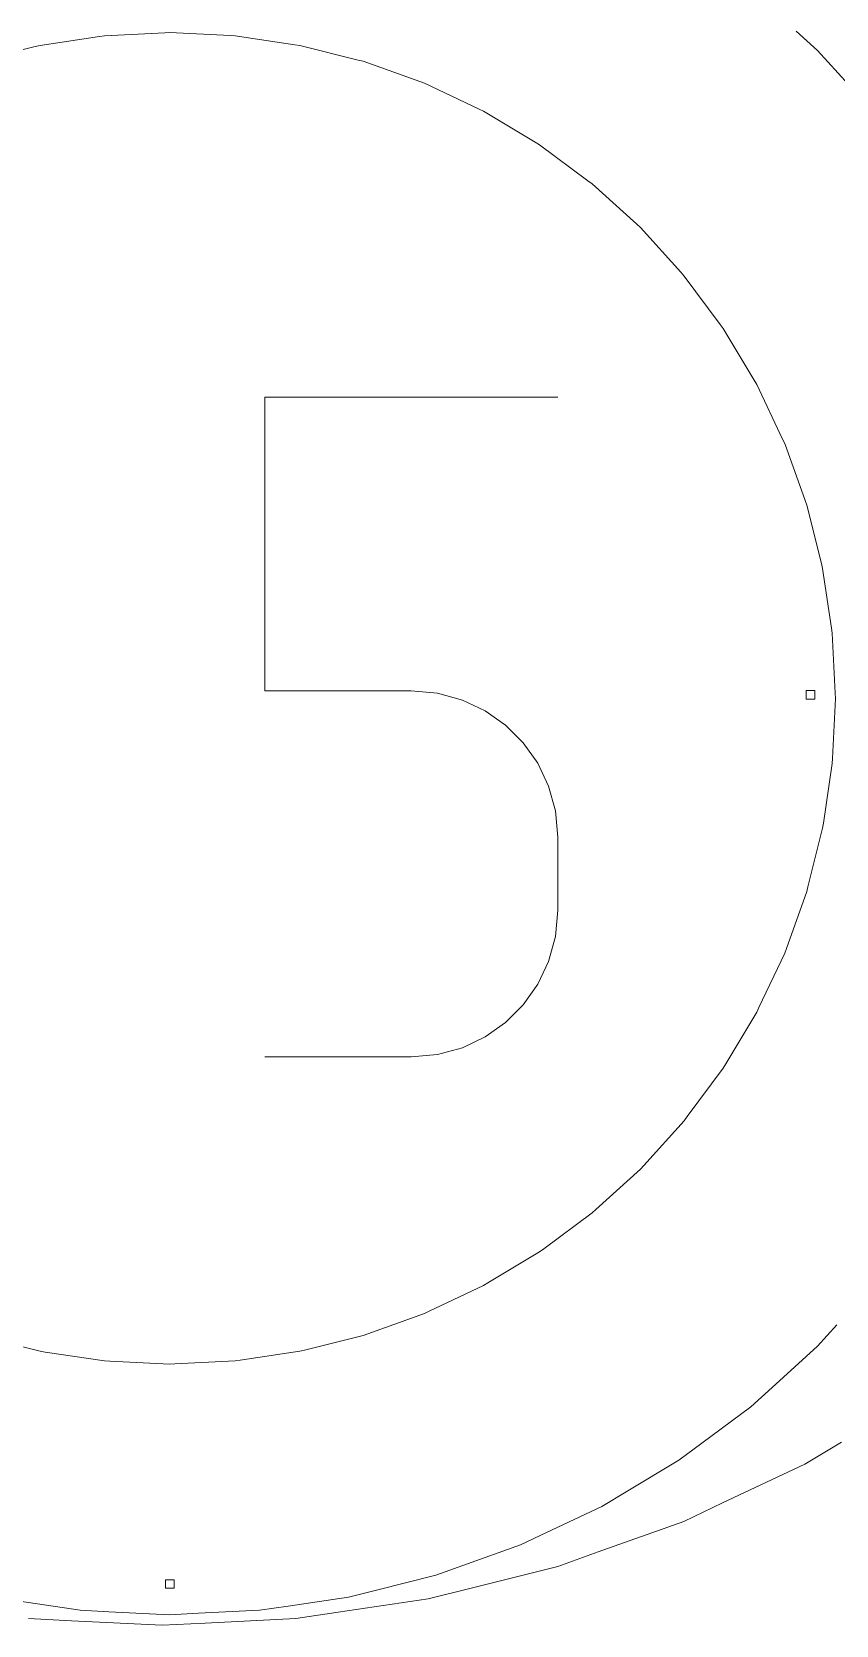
# Model space of a CAD drawing. Header units: centimetres. Extents: x -214 to 137, y -175 to 4.
# Drawn here: x 110.96 to 116.33, y -128.9 to -118.28 of the extents above; entities that cross this region are included whole.
import ezdxf

# ---------------------------------------------------------------- set-up
doc = ezdxf.new("R2010")
doc.units = ezdxf.units.CM
doc.header["$MEASUREMENT"] = 0
doc.layers.add('layer 1', color=7, linetype='Continuous')

msp = doc.modelspace()

# ---------------------------------------------------------------- linework, layer by layer
at = {"layer": 'layer 1', "color": 1, "lineweight": 9}
for points in [[(111.84943, -118.2885), (111.84943, -118.2885), (111.44823, -118.30822), (111.44823, -118.30822)], [(111.84943, -118.2885), (111.84943, -118.2885), (111.44823, -118.30822), (111.44823, -118.30822)], [(111.84943, -118.2885), (111.84943, -118.2885), (111.44823, -118.30822), (111.44823, -118.30822)], [(111.84943, -118.2885), (111.84943, -118.2885), (111.44823, -118.30822), (111.44823, -118.30822)], [(111.88317, -118.28685), (111.88317, -118.28685), (111.84943, -118.2885), (111.84943, -118.2885)], [(111.88317, -118.28685), (111.88317, -118.28685), (111.84943, -118.2885), (111.84943, -118.2885)], [(111.88317, -118.28685), (111.88317, -118.28685), (111.84943, -118.2885), (111.84943, -118.2885)], [(111.88317, -118.28685), (111.88317, -118.28685), (111.84943, -118.2885), (111.84943, -118.2885)], [(112.2844, -118.30656), (112.2844, -118.30656), (111.88317, -118.28685), (111.88317, -118.28685)], [(112.2844, -118.30656), (112.2844, -118.30656), (111.88317, -118.28685), (111.88317, -118.28685)], [(112.2844, -118.30656), (112.2844, -118.30656), (111.88317, -118.28685), (111.88317, -118.28685)], [(112.2844, -118.30656), (112.2844, -118.30656), (111.88317, -118.28685), (111.88317, -118.28685)], [(110.98472, -118.38031), (110.98472, -118.38031), (110.59506, -118.47793), (110.59506, -118.47793)], [(110.98472, -118.38031), (110.98472, -118.38031), (110.59506, -118.47793), (110.59506, -118.47793)], [(110.98472, -118.38031), (110.98472, -118.38031), (110.59506, -118.47793), (110.59506, -118.47793)], [(110.98472, -118.38031), (110.98472, -118.38031), (110.59506, -118.47793), (110.59506, -118.47793)], [(111.01748, -118.37212), (111.01748, -118.37212), (110.98472, -118.38031), (110.98472, -118.38031)], [(111.01748, -118.37212), (111.01748, -118.37212), (110.98472, -118.38031), (110.98472, -118.38031)], [(111.01748, -118.37212), (111.01748, -118.37212), (110.98472, -118.38031), (110.98472, -118.38031)], [(111.01748, -118.37212), (111.01748, -118.37212), (110.98472, -118.38031), (110.98472, -118.38031)], [(111.41483, -118.31317), (111.41483, -118.31317), (111.01748, -118.37212), (111.01748, -118.37212)], [(111.41483, -118.31317), (111.41483, -118.31317), (111.01748, -118.37212), (111.01748, -118.37212)], [(111.41483, -118.31317), (111.41483, -118.31317), (111.01748, -118.37212), (111.01748, -118.37212)], [(111.41483, -118.31317), (111.41483, -118.31317), (111.01748, -118.37212), (111.01748, -118.37212)], [(111.44823, -118.30822), (111.44823, -118.30822), (111.41483, -118.31317), (111.41483, -118.31317)], [(111.44823, -118.30822), (111.44823, -118.30822), (111.41483, -118.31317), (111.41483, -118.31317)], [(111.44823, -118.30822), (111.44823, -118.30822), (111.41483, -118.31317), (111.41483, -118.31317)], [(111.44823, -118.30822), (111.44823, -118.30822), (111.41483, -118.31317), (111.41483, -118.31317)], [(112.31813, -118.30821), (112.31813, -118.30821), (112.2844, -118.30656), (112.2844, -118.30656)], [(112.31813, -118.30821), (112.31813, -118.30821), (112.2844, -118.30656), (112.2844, -118.30656)], [(112.31813, -118.30821), (112.31813, -118.30821), (112.2844, -118.30656), (112.2844, -118.30656)], [(112.31813, -118.30821), (112.31813, -118.30821), (112.2844, -118.30656), (112.2844, -118.30656)], [(112.71546, -118.36716), (112.71546, -118.36716), (112.31813, -118.30821), (112.31813, -118.30821)], [(112.71546, -118.36716), (112.71546, -118.36716), (112.31813, -118.30821), (112.31813, -118.30821)], [(112.71546, -118.36716), (112.71546, -118.36716), (112.31813, -118.30821), (112.31813, -118.30821)], [(112.71546, -118.36716), (112.71546, -118.36716), (112.31813, -118.30821), (112.31813, -118.30821)], [(112.74887, -118.37212), (112.74887, -118.37212), (112.71546, -118.36716), (112.71546, -118.36716)], [(112.74887, -118.37212), (112.74887, -118.37212), (112.71546, -118.36716), (112.71546, -118.36716)], [(112.74887, -118.37212), (112.74887, -118.37212), (112.71546, -118.36716), (112.71546, -118.36716)], [(112.74887, -118.37212), (112.74887, -118.37212), (112.71546, -118.36716), (112.71546, -118.36716)], [(113.13853, -118.46971), (113.13853, -118.46971), (112.74887, -118.37212), (112.74887, -118.37212)], [(113.13853, -118.46971), (113.13853, -118.46971), (112.74887, -118.37212), (112.74887, -118.37212)], [(113.13853, -118.46971), (113.13853, -118.46971), (112.74887, -118.37212), (112.74887, -118.37212)], [(113.13853, -118.46971), (113.13853, -118.46971), (112.74887, -118.37212), (112.74887, -118.37212)], [(113.17127, -118.47792), (113.17127, -118.47792), (113.13853, -118.46971), (113.13853, -118.46971)], [(113.17127, -118.47792), (113.17127, -118.47792), (113.13853, -118.46971), (113.13853, -118.46971)], [(113.17127, -118.47792), (113.17127, -118.47792), (113.13853, -118.46971), (113.13853, -118.46971)], [(113.17127, -118.47792), (113.17127, -118.47792), (113.13853, -118.46971), (113.13853, -118.46971)], [(113.5495, -118.61325), (113.5495, -118.61325), (113.17127, -118.47792), (113.17127, -118.47792)], [(113.5495, -118.61325), (113.5495, -118.61325), (113.17127, -118.47792), (113.17127, -118.47792)], [(113.5495, -118.61325), (113.5495, -118.61325), (113.17127, -118.47792), (113.17127, -118.47792)], [(113.5495, -118.61325), (113.5495, -118.61325), (113.17127, -118.47792), (113.17127, -118.47792)], [(113.58129, -118.62463), (113.58129, -118.62463), (113.5495, -118.61325), (113.5495, -118.61325)], [(113.58129, -118.62463), (113.58129, -118.62463), (113.5495, -118.61325), (113.5495, -118.61325)], [(113.58129, -118.62463), (113.58129, -118.62463), (113.5495, -118.61325), (113.5495, -118.61325)], [(113.58129, -118.62463), (113.58129, -118.62463), (113.5495, -118.61325), (113.5495, -118.61325)], [(113.9444, -118.79637), (113.9444, -118.79637), (113.58129, -118.62463), (113.58129, -118.62463)], [(113.9444, -118.79637), (113.9444, -118.79637), (113.58129, -118.62463), (113.58129, -118.62463)], [(113.9444, -118.79637), (113.9444, -118.79637), (113.58129, -118.62463), (113.58129, -118.62463)], [(113.9444, -118.79637), (113.9444, -118.79637), (113.58129, -118.62463), (113.58129, -118.62463)], [(113.97493, -118.81082), (113.97493, -118.81082), (113.9444, -118.79637), (113.9444, -118.79637)], [(113.97493, -118.81082), (113.97493, -118.81082), (113.9444, -118.79637), (113.9444, -118.79637)], [(113.97493, -118.81082), (113.97493, -118.81082), (113.9444, -118.79637), (113.9444, -118.79637)], [(113.97493, -118.81082), (113.97493, -118.81082), (113.9444, -118.79637), (113.9444, -118.79637)], [(114.31947, -119.01733), (114.31947, -119.01733), (113.97493, -118.81082), (113.97493, -118.81082)], [(114.31947, -119.01733), (114.31947, -119.01733), (113.97493, -118.81082), (113.97493, -118.81082)], [(114.31947, -119.01733), (114.31947, -119.01733), (113.97493, -118.81082), (113.97493, -118.81082)], [(114.31947, -119.01733), (114.31947, -119.01733), (113.97493, -118.81082), (113.97493, -118.81082)], [(114.34844, -119.0347), (114.34844, -119.0347), (114.31947, -119.01733), (114.31947, -119.01733)], [(114.34844, -119.0347), (114.34844, -119.0347), (114.31947, -119.01733), (114.31947, -119.01733)], [(114.34844, -119.0347), (114.34844, -119.0347), (114.31947, -119.01733), (114.31947, -119.01733)], [(114.34844, -119.0347), (114.34844, -119.0347), (114.31947, -119.01733), (114.31947, -119.01733)], [(114.67108, -119.27398), (114.67108, -119.27398), (114.34844, -119.0347), (114.34844, -119.0347)], [(114.67108, -119.27398), (114.67108, -119.27398), (114.34844, -119.0347), (114.34844, -119.0347)], [(114.67108, -119.27398), (114.67108, -119.27398), (114.34844, -119.0347), (114.34844, -119.0347)], [(114.67108, -119.27398), (114.67108, -119.27398), (114.34844, -119.0347), (114.34844, -119.0347)], [(114.69821, -119.29409), (114.69821, -119.29409), (114.67108, -119.27398), (114.67108, -119.27398)], [(114.69821, -119.29409), (114.69821, -119.29409), (114.67108, -119.27398), (114.67108, -119.27398)], [(114.69821, -119.29409), (114.69821, -119.29409), (114.67108, -119.27398), (114.67108, -119.27398)], [(114.69821, -119.29409), (114.69821, -119.29409), (114.67108, -119.27398), (114.67108, -119.27398)], [(114.99583, -119.56385), (114.99583, -119.56385), (114.69821, -119.29409), (114.69821, -119.29409)], [(114.99583, -119.56385), (114.99583, -119.56385), (114.69821, -119.29409), (114.69821, -119.29409)], [(114.99583, -119.56385), (114.99583, -119.56385), (114.69821, -119.29409), (114.69821, -119.29409)], [(114.99583, -119.56385), (114.99583, -119.56385), (114.69821, -119.29409), (114.69821, -119.29409)], [(115.02086, -119.58654), (115.02086, -119.58654), (114.99583, -119.56385), (114.99583, -119.56385)], [(115.02086, -119.58654), (115.02086, -119.58654), (114.99583, -119.56385), (114.99583, -119.56385)], [(115.02086, -119.58654), (115.02086, -119.58654), (114.99583, -119.56385), (114.99583, -119.56385)], [(115.02086, -119.58654), (115.02086, -119.58654), (114.99583, -119.56385), (114.99583, -119.56385)], [(115.29061, -119.88417), (115.29061, -119.88417), (115.02086, -119.58654), (115.02086, -119.58654)], [(115.29061, -119.88417), (115.29061, -119.88417), (115.02086, -119.58654), (115.02086, -119.58654)], [(115.29061, -119.88417), (115.29061, -119.88417), (115.02086, -119.58654), (115.02086, -119.58654)], [(115.29061, -119.88417), (115.29061, -119.88417), (115.02086, -119.58654), (115.02086, -119.58654)], [(115.31329, -119.90919), (115.31329, -119.90919), (115.29061, -119.88417), (115.29061, -119.88417)], [(115.31329, -119.90919), (115.31329, -119.90919), (115.29061, -119.88417), (115.29061, -119.88417)], [(115.31329, -119.90919), (115.31329, -119.90919), (115.29061, -119.88417), (115.29061, -119.88417)], [(115.31329, -119.90919), (115.31329, -119.90919), (115.29061, -119.88417), (115.29061, -119.88417)], [(115.55257, -120.23184), (115.55257, -120.23184), (115.31329, -119.90919), (115.31329, -119.90919)], [(115.55257, -120.23184), (115.55257, -120.23184), (115.31329, -119.90919), (115.31329, -119.90919)], [(115.55257, -120.23184), (115.55257, -120.23184), (115.31329, -119.90919), (115.31329, -119.90919)], [(115.55257, -120.23184), (115.55257, -120.23184), (115.31329, -119.90919), (115.31329, -119.90919)], [(115.57269, -120.25895), (115.57269, -120.25895), (115.55257, -120.23184), (115.55257, -120.23184)], [(115.57269, -120.25895), (115.57269, -120.25895), (115.55257, -120.23184), (115.55257, -120.23184)], [(115.57269, -120.25895), (115.57269, -120.25895), (115.55257, -120.23184), (115.55257, -120.23184)], [(115.57269, -120.25895), (115.57269, -120.25895), (115.55257, -120.23184), (115.55257, -120.23184)], [(115.77921, -120.60351), (115.77921, -120.60351), (115.57269, -120.25895), (115.57269, -120.25895)], [(115.77921, -120.60351), (115.77921, -120.60351), (115.57269, -120.25895), (115.57269, -120.25895)], [(115.77921, -120.60351), (115.77921, -120.60351), (115.57269, -120.25895), (115.57269, -120.25895)], [(115.77921, -120.60351), (115.77921, -120.60351), (115.57269, -120.25895), (115.57269, -120.25895)], [(115.79656, -120.63246), (115.79656, -120.63246), (115.77921, -120.60351), (115.77921, -120.60351)], [(115.79656, -120.63246), (115.79656, -120.63246), (115.77921, -120.60351), (115.77921, -120.60351)], [(115.79656, -120.63246), (115.79656, -120.63246), (115.77921, -120.60351), (115.77921, -120.60351)], [(115.79656, -120.63246), (115.79656, -120.63246), (115.77921, -120.60351), (115.77921, -120.60351)], [(115.9683, -120.99558), (115.9683, -120.99558), (115.79656, -120.63246), (115.79656, -120.63246)], [(115.9683, -120.99558), (115.9683, -120.99558), (115.79656, -120.63246), (115.79656, -120.63246)], [(115.9683, -120.99558), (115.9683, -120.99558), (115.79656, -120.63246), (115.79656, -120.63246)], [(115.9683, -120.99558), (115.9683, -120.99558), (115.79656, -120.63246), (115.79656, -120.63246)], [(112.51635, -122.67458), (112.51635, -122.67458), (112.51635, -120.71607), (112.51635, -120.71607)], [(112.51635, -120.71607), (112.51635, -120.71607), (114.46962, -120.71607), (114.46962, -120.71607)], [(112.51635, -122.67458), (112.51635, -122.67458), (112.51635, -120.71607), (112.51635, -120.71607)], [(112.51635, -120.71607), (112.51635, -120.71607), (114.46962, -120.71607), (114.46962, -120.71607)], [(112.51635, -122.67458), (112.51635, -122.67458), (112.51635, -120.71607), (112.51635, -120.71607)], [(112.51635, -120.71607), (112.51635, -120.71607), (114.46962, -120.71607), (114.46962, -120.71607)], [(112.51635, -122.67458), (112.51635, -122.67458), (112.51635, -120.71607), (112.51635, -120.71607)], [(112.51635, -120.71607), (112.51635, -120.71607), (114.46962, -120.71607), (114.46962, -120.71607)], [(115.98275, -121.02611), (115.98275, -121.02611), (115.9683, -120.99558), (115.9683, -120.99558)], [(115.98275, -121.02611), (115.98275, -121.02611), (115.9683, -120.99558), (115.9683, -120.99558)], [(115.98275, -121.02611), (115.98275, -121.02611), (115.9683, -120.99558), (115.9683, -120.99558)], [(115.98275, -121.02611), (115.98275, -121.02611), (115.9683, -120.99558), (115.9683, -120.99558)], [(116.11807, -121.40433), (116.11807, -121.40433), (115.98275, -121.02611), (115.98275, -121.02611)], [(116.11807, -121.40433), (116.11807, -121.40433), (115.98275, -121.02611), (115.98275, -121.02611)], [(116.11807, -121.40433), (116.11807, -121.40433), (115.98275, -121.02611), (115.98275, -121.02611)], [(116.11807, -121.40433), (116.11807, -121.40433), (115.98275, -121.02611), (115.98275, -121.02611)], [(116.12944, -121.43611), (116.12944, -121.43611), (116.11807, -121.40433), (116.11807, -121.40433)], [(116.12944, -121.43611), (116.12944, -121.43611), (116.11807, -121.40433), (116.11807, -121.40433)], [(116.12944, -121.43611), (116.12944, -121.43611), (116.11807, -121.40433), (116.11807, -121.40433)], [(116.12944, -121.43611), (116.12944, -121.43611), (116.11807, -121.40433), (116.11807, -121.40433)], [(116.22705, -121.82576), (116.22705, -121.82576), (116.12944, -121.43611), (116.12944, -121.43611)], [(116.22705, -121.82576), (116.22705, -121.82576), (116.12944, -121.43611), (116.12944, -121.43611)], [(116.22705, -121.82576), (116.22705, -121.82576), (116.12944, -121.43611), (116.12944, -121.43611)], [(116.22705, -121.82576), (116.22705, -121.82576), (116.12944, -121.43611), (116.12944, -121.43611)], [(116.23525, -121.85853), (116.23525, -121.85853), (116.22705, -121.82576), (116.22705, -121.82576)], [(116.23525, -121.85853), (116.23525, -121.85853), (116.22705, -121.82576), (116.22705, -121.82576)], [(116.23525, -121.85853), (116.23525, -121.85853), (116.22705, -121.82576), (116.22705, -121.82576)], [(116.23525, -121.85853), (116.23525, -121.85853), (116.22705, -121.82576), (116.22705, -121.82576)], [(116.29419, -122.25588), (116.29419, -122.25588), (116.23525, -121.85853), (116.23525, -121.85853)], [(116.29419, -122.25588), (116.29419, -122.25588), (116.23525, -121.85853), (116.23525, -121.85853)], [(116.29419, -122.25588), (116.29419, -122.25588), (116.23525, -121.85853), (116.23525, -121.85853)], [(116.29419, -122.25588), (116.29419, -122.25588), (116.23525, -121.85853), (116.23525, -121.85853)], [(116.29913, -122.28928), (116.29913, -122.28928), (116.29419, -122.25588), (116.29419, -122.25588)], [(116.29913, -122.28928), (116.29913, -122.28928), (116.29419, -122.25588), (116.29419, -122.25588)], [(116.29913, -122.28928), (116.29913, -122.28928), (116.29419, -122.25588), (116.29419, -122.25588)], [(116.29913, -122.28928), (116.29913, -122.28928), (116.29419, -122.25588), (116.29419, -122.25588)], [(116.31885, -122.69048), (116.31885, -122.69048), (116.29913, -122.28928), (116.29913, -122.28928)], [(116.31885, -122.69048), (116.31885, -122.69048), (116.29913, -122.28928), (116.29913, -122.28928)], [(116.31885, -122.69048), (116.31885, -122.69048), (116.29913, -122.28928), (116.29913, -122.28928)], [(116.31885, -122.69048), (116.31885, -122.69048), (116.29913, -122.28928), (116.29913, -122.28928)], [(113.49299, -122.67458), (113.49299, -122.67458), (112.51635, -122.67458), (112.51635, -122.67458)], [(113.49299, -122.67458), (113.49299, -122.67458), (112.51635, -122.67458), (112.51635, -122.67458)], [(113.49299, -122.67458), (113.49299, -122.67458), (112.51635, -122.67458), (112.51635, -122.67458)], [(113.49299, -122.67458), (113.49299, -122.67458), (112.51635, -122.67458), (112.51635, -122.67458)], [(113.66835, -122.69025), (113.66835, -122.69025), (113.49299, -122.67458), (113.49299, -122.67458)], [(113.66835, -122.69025), (113.66835, -122.69025), (113.49299, -122.67458), (113.49299, -122.67458)], [(113.66835, -122.69025), (113.66835, -122.69025), (113.49299, -122.67458), (113.49299, -122.67458)], [(113.66835, -122.69025), (113.66835, -122.69025), (113.49299, -122.67458), (113.49299, -122.67458)], [(113.83347, -122.73546), (113.83347, -122.73546), (113.66835, -122.69025), (113.66835, -122.69025)], [(113.83347, -122.73546), (113.83347, -122.73546), (113.66835, -122.69025), (113.66835, -122.69025)], [(113.83347, -122.73546), (113.83347, -122.73546), (113.66835, -122.69025), (113.66835, -122.69025)], [(113.83347, -122.73546), (113.83347, -122.73546), (113.66835, -122.69025), (113.66835, -122.69025)], [(113.98559, -122.80747), (113.98559, -122.80747), (113.83347, -122.73546), (113.83347, -122.73546)], [(113.98559, -122.80747), (113.98559, -122.80747), (113.83347, -122.73546), (113.83347, -122.73546)], [(113.98559, -122.80747), (113.98559, -122.80747), (113.83347, -122.73546), (113.83347, -122.73546)], [(113.98559, -122.80747), (113.98559, -122.80747), (113.83347, -122.73546), (113.83347, -122.73546)], [(116.3008, -123.12543), (116.3008, -123.12543), (116.32051, -122.72421), (116.32051, -122.72421)], [(116.3008, -123.12543), (116.3008, -123.12543), (116.32051, -122.72421), (116.32051, -122.72421)], [(116.3008, -123.12543), (116.3008, -123.12543), (116.32051, -122.72421), (116.32051, -122.72421)], [(116.3008, -123.12543), (116.3008, -123.12543), (116.32051, -122.72421), (116.32051, -122.72421)], [(116.32051, -122.72421), (116.32051, -122.72421), (116.31885, -122.69048), (116.31885, -122.69048)], [(116.32051, -122.72421), (116.32051, -122.72421), (116.31885, -122.69048), (116.31885, -122.69048)], [(116.32051, -122.72421), (116.32051, -122.72421), (116.31885, -122.69048), (116.31885, -122.69048)], [(116.32051, -122.72421), (116.32051, -122.72421), (116.31885, -122.69048), (116.31885, -122.69048)], [(114.12192, -122.90357), (114.12192, -122.90357), (113.98559, -122.80747), (113.98559, -122.80747)], [(114.12192, -122.90357), (114.12192, -122.90357), (113.98559, -122.80747), (113.98559, -122.80747)], [(114.12192, -122.90357), (114.12192, -122.90357), (113.98559, -122.80747), (113.98559, -122.80747)], [(114.12192, -122.90357), (114.12192, -122.90357), (113.98559, -122.80747), (113.98559, -122.80747)], [(114.23969, -123.02102), (114.23969, -123.02102), (114.12192, -122.90357), (114.12192, -122.90357)], [(114.23969, -123.02102), (114.23969, -123.02102), (114.12192, -122.90357), (114.12192, -122.90357)], [(114.23969, -123.02102), (114.23969, -123.02102), (114.12192, -122.90357), (114.12192, -122.90357)], [(114.23969, -123.02102), (114.23969, -123.02102), (114.12192, -122.90357), (114.12192, -122.90357)], [(114.33612, -123.1571), (114.33612, -123.1571), (114.23969, -123.02102), (114.23969, -123.02102)], [(114.33612, -123.1571), (114.33612, -123.1571), (114.23969, -123.02102), (114.23969, -123.02102)], [(114.33612, -123.1571), (114.33612, -123.1571), (114.23969, -123.02102), (114.23969, -123.02102)], [(114.33612, -123.1571), (114.33612, -123.1571), (114.23969, -123.02102), (114.23969, -123.02102)], [(114.40843, -123.30907), (114.40843, -123.30907), (114.33612, -123.1571), (114.33612, -123.1571)], [(114.40843, -123.30907), (114.40843, -123.30907), (114.33612, -123.1571), (114.33612, -123.1571)], [(114.40843, -123.30907), (114.40843, -123.30907), (114.33612, -123.1571), (114.33612, -123.1571)], [(114.40843, -123.30907), (114.40843, -123.30907), (114.33612, -123.1571), (114.33612, -123.1571)], [(116.2402, -123.55649), (116.2402, -123.55649), (116.29914, -123.15915), (116.29914, -123.15915)], [(116.2402, -123.55649), (116.2402, -123.55649), (116.29914, -123.15915), (116.29914, -123.15915)], [(116.2402, -123.55649), (116.2402, -123.55649), (116.29914, -123.15915), (116.29914, -123.15915)], [(116.2402, -123.55649), (116.2402, -123.55649), (116.29914, -123.15915), (116.29914, -123.15915)], [(116.29914, -123.15915), (116.29914, -123.15915), (116.3008, -123.12543), (116.3008, -123.12543)], [(116.29914, -123.15915), (116.29914, -123.15915), (116.3008, -123.12543), (116.3008, -123.12543)], [(116.29914, -123.15915), (116.29914, -123.15915), (116.3008, -123.12543), (116.3008, -123.12543)], [(116.29914, -123.15915), (116.29914, -123.15915), (116.3008, -123.12543), (116.3008, -123.12543)], [(114.45386, -123.47423), (114.45386, -123.47423), (114.40843, -123.30907), (114.40843, -123.30907)], [(114.45386, -123.47423), (114.45386, -123.47423), (114.40843, -123.30907), (114.40843, -123.30907)], [(114.45386, -123.47423), (114.45386, -123.47423), (114.40843, -123.30907), (114.40843, -123.30907)], [(114.45386, -123.47423), (114.45386, -123.47423), (114.40843, -123.30907), (114.40843, -123.30907)], [(114.46962, -123.64983), (114.46962, -123.64983), (114.45386, -123.47423), (114.45386, -123.47423)], [(114.46962, -123.64983), (114.46962, -123.64983), (114.45386, -123.47423), (114.45386, -123.47423)], [(114.46962, -123.64983), (114.46962, -123.64983), (114.45386, -123.47423), (114.45386, -123.47423)], [(114.46962, -123.64983), (114.46962, -123.64983), (114.45386, -123.47423), (114.45386, -123.47423)], [(116.13764, -123.97954), (116.13764, -123.97954), (116.23525, -123.5899), (116.23525, -123.5899)], [(116.13764, -123.97954), (116.13764, -123.97954), (116.23525, -123.5899), (116.23525, -123.5899)], [(116.13764, -123.97954), (116.13764, -123.97954), (116.23525, -123.5899), (116.23525, -123.5899)], [(116.13764, -123.97954), (116.13764, -123.97954), (116.23525, -123.5899), (116.23525, -123.5899)], [(116.23525, -123.5899), (116.23525, -123.5899), (116.2402, -123.55649), (116.2402, -123.55649)], [(116.23525, -123.5899), (116.23525, -123.5899), (116.2402, -123.55649), (116.2402, -123.55649)], [(116.23525, -123.5899), (116.23525, -123.5899), (116.2402, -123.55649), (116.2402, -123.55649)], [(116.23525, -123.5899), (116.23525, -123.5899), (116.2402, -123.55649), (116.2402, -123.55649)], [(114.46962, -124.13635), (114.46962, -124.13635), (114.46962, -123.64983), (114.46962, -123.64983)], [(114.46962, -123.64983), (114.46962, -123.64983), (114.46962, -123.64983), (114.46962, -123.64983)], [(114.46962, -124.13635), (114.46962, -124.13635), (114.46962, -123.64983), (114.46962, -123.64983)], [(114.46962, -123.64983), (114.46962, -123.64983), (114.46962, -123.64983), (114.46962, -123.64983)], [(114.46962, -124.13635), (114.46962, -124.13635), (114.46962, -123.64983), (114.46962, -123.64983)], [(114.46962, -123.64983), (114.46962, -123.64983), (114.46962, -123.64983), (114.46962, -123.64983)], [(114.46962, -124.13635), (114.46962, -124.13635), (114.46962, -123.64983), (114.46962, -123.64983)], [(114.46962, -123.64983), (114.46962, -123.64983), (114.46962, -123.64983), (114.46962, -123.64983)], [(115.99411, -124.39051), (115.99411, -124.39051), (116.12943, -124.01231), (116.12943, -124.01231)], [(115.99411, -124.39051), (115.99411, -124.39051), (116.12943, -124.01231), (116.12943, -124.01231)], [(115.99411, -124.39051), (115.99411, -124.39051), (116.12943, -124.01231), (116.12943, -124.01231)], [(115.99411, -124.39051), (115.99411, -124.39051), (116.12943, -124.01231), (116.12943, -124.01231)], [(116.12943, -124.01231), (116.12943, -124.01231), (116.13764, -123.97954), (116.13764, -123.97954)], [(116.12943, -124.01231), (116.12943, -124.01231), (116.13764, -123.97954), (116.13764, -123.97954)], [(116.12943, -124.01231), (116.12943, -124.01231), (116.13764, -123.97954), (116.13764, -123.97954)], [(116.12943, -124.01231), (116.12943, -124.01231), (116.13764, -123.97954), (116.13764, -123.97954)], [(114.45385, -124.31204), (114.45385, -124.31204), (114.46962, -124.13635), (114.46962, -124.13635)], [(114.45385, -124.31204), (114.45385, -124.31204), (114.46962, -124.13635), (114.46962, -124.13635)], [(114.45385, -124.31204), (114.45385, -124.31204), (114.46962, -124.13635), (114.46962, -124.13635)], [(114.45385, -124.31204), (114.45385, -124.31204), (114.46962, -124.13635), (114.46962, -124.13635)], [(114.4084, -124.47742), (114.4084, -124.47742), (114.45385, -124.31204), (114.45385, -124.31204)], [(114.4084, -124.47742), (114.4084, -124.47742), (114.45385, -124.31204), (114.45385, -124.31204)], [(114.4084, -124.47742), (114.4084, -124.47742), (114.45385, -124.31204), (114.45385, -124.31204)], [(114.4084, -124.47742), (114.4084, -124.47742), (114.45385, -124.31204), (114.45385, -124.31204)], [(115.81098, -124.78543), (115.81098, -124.78543), (115.98273, -124.42231), (115.98273, -124.42231)], [(115.81098, -124.78543), (115.81098, -124.78543), (115.98273, -124.42231), (115.98273, -124.42231)], [(115.81098, -124.78543), (115.81098, -124.78543), (115.98273, -124.42231), (115.98273, -124.42231)], [(115.81098, -124.78543), (115.81098, -124.78543), (115.98273, -124.42231), (115.98273, -124.42231)], [(115.98273, -124.42231), (115.98273, -124.42231), (115.99411, -124.39051), (115.99411, -124.39051)], [(115.98273, -124.42231), (115.98273, -124.42231), (115.99411, -124.39051), (115.99411, -124.39051)], [(115.98273, -124.42231), (115.98273, -124.42231), (115.99411, -124.39051), (115.99411, -124.39051)], [(115.98273, -124.42231), (115.98273, -124.42231), (115.99411, -124.39051), (115.99411, -124.39051)], [(114.33606, -124.62973), (114.33606, -124.62973), (114.4084, -124.47742), (114.4084, -124.47742)], [(114.33606, -124.62973), (114.33606, -124.62973), (114.4084, -124.47742), (114.4084, -124.47742)], [(114.33606, -124.62973), (114.33606, -124.62973), (114.4084, -124.47742), (114.4084, -124.47742)], [(114.33606, -124.62973), (114.33606, -124.62973), (114.4084, -124.47742), (114.4084, -124.47742)], [(114.2396, -124.7662), (114.2396, -124.7662), (114.33606, -124.62973), (114.33606, -124.62973)], [(114.2396, -124.7662), (114.2396, -124.7662), (114.33606, -124.62973), (114.33606, -124.62973)], [(114.2396, -124.7662), (114.2396, -124.7662), (114.33606, -124.62973), (114.33606, -124.62973)], [(114.2396, -124.7662), (114.2396, -124.7662), (114.33606, -124.62973), (114.33606, -124.62973)], [(114.12181, -124.88406), (114.12181, -124.88406), (114.2396, -124.7662), (114.2396, -124.7662)], [(114.12181, -124.88406), (114.12181, -124.88406), (114.2396, -124.7662), (114.2396, -124.7662)], [(114.12181, -124.88406), (114.12181, -124.88406), (114.2396, -124.7662), (114.2396, -124.7662)], [(114.12181, -124.88406), (114.12181, -124.88406), (114.2396, -124.7662), (114.2396, -124.7662)], [(113.98547, -124.98055), (113.98547, -124.98055), (114.12181, -124.88406), (114.12181, -124.88406)], [(113.98547, -124.98055), (113.98547, -124.98055), (114.12181, -124.88406), (114.12181, -124.88406)], [(113.98547, -124.98055), (113.98547, -124.98055), (114.12181, -124.88406), (114.12181, -124.88406)], [(113.98547, -124.98055), (113.98547, -124.98055), (114.12181, -124.88406), (114.12181, -124.88406)], [(115.59003, -125.16049), (115.59003, -125.16049), (115.79655, -124.81595), (115.79655, -124.81595)], [(115.59003, -125.16049), (115.59003, -125.16049), (115.79655, -124.81595), (115.79655, -124.81595)], [(115.59003, -125.16049), (115.59003, -125.16049), (115.79655, -124.81595), (115.79655, -124.81595)], [(115.59003, -125.16049), (115.59003, -125.16049), (115.79655, -124.81595), (115.79655, -124.81595)], [(115.79655, -124.81595), (115.79655, -124.81595), (115.81098, -124.78543), (115.81098, -124.78543)], [(115.79655, -124.81595), (115.79655, -124.81595), (115.81098, -124.78543), (115.81098, -124.78543)], [(115.79655, -124.81595), (115.79655, -124.81595), (115.81098, -124.78543), (115.81098, -124.78543)], [(115.79655, -124.81595), (115.79655, -124.81595), (115.81098, -124.78543), (115.81098, -124.78543)], [(113.83336, -125.05289), (113.83336, -125.05289), (113.98547, -124.98055), (113.98547, -124.98055)], [(113.83336, -125.05289), (113.83336, -125.05289), (113.98547, -124.98055), (113.98547, -124.98055)], [(113.83336, -125.05289), (113.83336, -125.05289), (113.98547, -124.98055), (113.98547, -124.98055)], [(113.83336, -125.05289), (113.83336, -125.05289), (113.98547, -124.98055), (113.98547, -124.98055)], [(113.49299, -125.11409), (113.49299, -125.11409), (113.66827, -125.09833), (113.66827, -125.09833)], [(113.49299, -125.11409), (113.49299, -125.11409), (113.66827, -125.09833), (113.66827, -125.09833)], [(113.49299, -125.11409), (113.49299, -125.11409), (113.66827, -125.09833), (113.66827, -125.09833)], [(113.49299, -125.11409), (113.49299, -125.11409), (113.66827, -125.09833), (113.66827, -125.09833)], [(113.66827, -125.09833), (113.66827, -125.09833), (113.83336, -125.05289), (113.83336, -125.05289)], [(113.66827, -125.09833), (113.66827, -125.09833), (113.83336, -125.05289), (113.83336, -125.05289)], [(113.66827, -125.09833), (113.66827, -125.09833), (113.83336, -125.05289), (113.83336, -125.05289)], [(113.66827, -125.09833), (113.66827, -125.09833), (113.83336, -125.05289), (113.83336, -125.05289)], [(112.51635, -125.11409), (112.51635, -125.11409), (113.49299, -125.11409), (113.49299, -125.11409)], [(112.51635, -125.11409), (112.51635, -125.11409), (113.49299, -125.11409), (113.49299, -125.11409)], [(112.51635, -125.11409), (112.51635, -125.11409), (113.49299, -125.11409), (113.49299, -125.11409)], [(112.51635, -125.11409), (112.51635, -125.11409), (113.49299, -125.11409), (113.49299, -125.11409)], [(113.49299, -125.11409), (113.49299, -125.11409), (113.49299, -125.11409), (113.49299, -125.11409)], [(113.49299, -125.11409), (113.49299, -125.11409), (113.49299, -125.11409), (113.49299, -125.11409)], [(113.49299, -125.11409), (113.49299, -125.11409), (113.49299, -125.11409), (113.49299, -125.11409)], [(113.49299, -125.11409), (113.49299, -125.11409), (113.49299, -125.11409), (113.49299, -125.11409)], [(115.33339, -125.51211), (115.33339, -125.51211), (115.57267, -125.18946), (115.57267, -125.18946)], [(115.33339, -125.51211), (115.33339, -125.51211), (115.57267, -125.18946), (115.57267, -125.18946)], [(115.33339, -125.51211), (115.33339, -125.51211), (115.57267, -125.18946), (115.57267, -125.18946)], [(115.33339, -125.51211), (115.33339, -125.51211), (115.57267, -125.18946), (115.57267, -125.18946)], [(115.57267, -125.18946), (115.57267, -125.18946), (115.59003, -125.16049), (115.59003, -125.16049)], [(115.57267, -125.18946), (115.57267, -125.18946), (115.59003, -125.16049), (115.59003, -125.16049)], [(115.57267, -125.18946), (115.57267, -125.18946), (115.59003, -125.16049), (115.59003, -125.16049)], [(115.57267, -125.18946), (115.57267, -125.18946), (115.59003, -125.16049), (115.59003, -125.16049)], [(115.31327, -125.53923), (115.31327, -125.53923), (115.33339, -125.51211), (115.33339, -125.51211)], [(115.31327, -125.53923), (115.31327, -125.53923), (115.33339, -125.51211), (115.33339, -125.51211)], [(115.31327, -125.53923), (115.31327, -125.53923), (115.33339, -125.51211), (115.33339, -125.51211)], [(115.31327, -125.53923), (115.31327, -125.53923), (115.33339, -125.51211), (115.33339, -125.51211)], [(115.0435, -125.83687), (115.0435, -125.83687), (115.31327, -125.53923), (115.31327, -125.53923)], [(115.0435, -125.83687), (115.0435, -125.83687), (115.31327, -125.53923), (115.31327, -125.53923)], [(115.0435, -125.83687), (115.0435, -125.83687), (115.31327, -125.53923), (115.31327, -125.53923)], [(115.0435, -125.83687), (115.0435, -125.83687), (115.31327, -125.53923), (115.31327, -125.53923)], [(115.02083, -125.86188), (115.02083, -125.86188), (115.0435, -125.83687), (115.0435, -125.83687)], [(115.02083, -125.86188), (115.02083, -125.86188), (115.0435, -125.83687), (115.0435, -125.83687)], [(115.02083, -125.86188), (115.02083, -125.86188), (115.0435, -125.83687), (115.0435, -125.83687)], [(115.02083, -125.86188), (115.02083, -125.86188), (115.0435, -125.83687), (115.0435, -125.83687)], [(114.7232, -126.13164), (114.7232, -126.13164), (115.02083, -125.86188), (115.02083, -125.86188)], [(114.7232, -126.13164), (114.7232, -126.13164), (115.02083, -125.86188), (115.02083, -125.86188)], [(114.7232, -126.13164), (114.7232, -126.13164), (115.02083, -125.86188), (115.02083, -125.86188)], [(114.7232, -126.13164), (114.7232, -126.13164), (115.02083, -125.86188), (115.02083, -125.86188)], [(114.37555, -126.39361), (114.37555, -126.39361), (114.69817, -126.15432), (114.69817, -126.15432)], [(114.37555, -126.39361), (114.37555, -126.39361), (114.69817, -126.15432), (114.69817, -126.15432)], [(114.37555, -126.39361), (114.37555, -126.39361), (114.69817, -126.15432), (114.69817, -126.15432)], [(114.37555, -126.39361), (114.37555, -126.39361), (114.69817, -126.15432), (114.69817, -126.15432)], [(114.69817, -126.15432), (114.69817, -126.15432), (114.7232, -126.13164), (114.7232, -126.13164)], [(114.69817, -126.15432), (114.69817, -126.15432), (114.7232, -126.13164), (114.7232, -126.13164)], [(114.69817, -126.15432), (114.69817, -126.15432), (114.7232, -126.13164), (114.7232, -126.13164)], [(114.69817, -126.15432), (114.69817, -126.15432), (114.7232, -126.13164), (114.7232, -126.13164)], [(114.00386, -126.62023), (114.00386, -126.62023), (114.34842, -126.41371), (114.34842, -126.41371)], [(114.00386, -126.62023), (114.00386, -126.62023), (114.34842, -126.41371), (114.34842, -126.41371)], [(114.00386, -126.62023), (114.00386, -126.62023), (114.34842, -126.41371), (114.34842, -126.41371)], [(114.00386, -126.62023), (114.00386, -126.62023), (114.34842, -126.41371), (114.34842, -126.41371)], [(114.34842, -126.41371), (114.34842, -126.41371), (114.37555, -126.39361), (114.37555, -126.39361)], [(114.34842, -126.41371), (114.34842, -126.41371), (114.37555, -126.39361), (114.37555, -126.39361)], [(114.34842, -126.41371), (114.34842, -126.41371), (114.37555, -126.39361), (114.37555, -126.39361)], [(114.34842, -126.41371), (114.34842, -126.41371), (114.37555, -126.39361), (114.37555, -126.39361)], [(113.61178, -126.80933), (113.61178, -126.80933), (113.9749, -126.6376), (113.9749, -126.6376)], [(113.61178, -126.80933), (113.61178, -126.80933), (113.9749, -126.6376), (113.9749, -126.6376)], [(113.61178, -126.80933), (113.61178, -126.80933), (113.9749, -126.6376), (113.9749, -126.6376)], [(113.61178, -126.80933), (113.61178, -126.80933), (113.9749, -126.6376), (113.9749, -126.6376)], [(113.9749, -126.6376), (113.9749, -126.6376), (114.00386, -126.62023), (114.00386, -126.62023)], [(113.9749, -126.6376), (113.9749, -126.6376), (114.00386, -126.62023), (114.00386, -126.62023)], [(113.9749, -126.6376), (113.9749, -126.6376), (114.00386, -126.62023), (114.00386, -126.62023)], [(113.9749, -126.6376), (113.9749, -126.6376), (114.00386, -126.62023), (114.00386, -126.62023)], [(113.20304, -126.9591), (113.20304, -126.9591), (113.58125, -126.82377), (113.58125, -126.82377)], [(113.20304, -126.9591), (113.20304, -126.9591), (113.58125, -126.82377), (113.58125, -126.82377)], [(113.20304, -126.9591), (113.20304, -126.9591), (113.58125, -126.82377), (113.58125, -126.82377)], [(113.20304, -126.9591), (113.20304, -126.9591), (113.58125, -126.82377), (113.58125, -126.82377)], [(113.58125, -126.82377), (113.58125, -126.82377), (113.61178, -126.80933), (113.61178, -126.80933)], [(113.58125, -126.82377), (113.58125, -126.82377), (113.61178, -126.80933), (113.61178, -126.80933)], [(113.58125, -126.82377), (113.58125, -126.82377), (113.61178, -126.80933), (113.61178, -126.80933)], [(113.58125, -126.82377), (113.58125, -126.82377), (113.61178, -126.80933), (113.61178, -126.80933)], [(110.62782, -126.97867), (110.62782, -126.97867), (111.01748, -127.07629), (111.01748, -127.07629)], [(110.62782, -126.97867), (110.62782, -126.97867), (111.01748, -127.07629), (111.01748, -127.07629)], [(110.62782, -126.97867), (110.62782, -126.97867), (111.01748, -127.07629), (111.01748, -127.07629)], [(110.62782, -126.97867), (110.62782, -126.97867), (111.01748, -127.07629), (111.01748, -127.07629)], [(112.78159, -127.06807), (112.78159, -127.06807), (113.17125, -126.97047), (113.17125, -126.97047)], [(112.78159, -127.06807), (112.78159, -127.06807), (113.17125, -126.97047), (113.17125, -126.97047)], [(112.78159, -127.06807), (112.78159, -127.06807), (113.17125, -126.97047), (113.17125, -126.97047)], [(112.78159, -127.06807), (112.78159, -127.06807), (113.17125, -126.97047), (113.17125, -126.97047)], [(113.17125, -126.97047), (113.17125, -126.97047), (113.20304, -126.9591), (113.20304, -126.9591)], [(113.17125, -126.97047), (113.17125, -126.97047), (113.20304, -126.9591), (113.20304, -126.9591)], [(113.17125, -126.97047), (113.17125, -126.97047), (113.20304, -126.9591), (113.20304, -126.9591)], [(113.17125, -126.97047), (113.17125, -126.97047), (113.20304, -126.9591), (113.20304, -126.9591)], [(111.01748, -127.07629), (111.01748, -127.07629), (111.05087, -127.08123), (111.05087, -127.08123)], [(111.01748, -127.07629), (111.01748, -127.07629), (111.05087, -127.08123), (111.05087, -127.08123)], [(111.01748, -127.07629), (111.01748, -127.07629), (111.05087, -127.08123), (111.05087, -127.08123)], [(111.01748, -127.07629), (111.01748, -127.07629), (111.05087, -127.08123), (111.05087, -127.08123)], [(111.05087, -127.08123), (111.05087, -127.08123), (111.44823, -127.14017), (111.44823, -127.14017)], [(111.05087, -127.08123), (111.05087, -127.08123), (111.44823, -127.14017), (111.44823, -127.14017)], [(111.05087, -127.08123), (111.05087, -127.08123), (111.44823, -127.14017), (111.44823, -127.14017)], [(111.05087, -127.08123), (111.05087, -127.08123), (111.44823, -127.14017), (111.44823, -127.14017)], [(112.35149, -127.13522), (112.35149, -127.13522), (112.74883, -127.07629), (112.74883, -127.07629)], [(112.35149, -127.13522), (112.35149, -127.13522), (112.74883, -127.07629), (112.74883, -127.07629)], [(112.35149, -127.13522), (112.35149, -127.13522), (112.74883, -127.07629), (112.74883, -127.07629)], [(112.35149, -127.13522), (112.35149, -127.13522), (112.74883, -127.07629), (112.74883, -127.07629)], [(112.74883, -127.07629), (112.74883, -127.07629), (112.78159, -127.06807), (112.78159, -127.06807)], [(112.74883, -127.07629), (112.74883, -127.07629), (112.78159, -127.06807), (112.78159, -127.06807)], [(112.74883, -127.07629), (112.74883, -127.07629), (112.78159, -127.06807), (112.78159, -127.06807)], [(112.74883, -127.07629), (112.74883, -127.07629), (112.78159, -127.06807), (112.78159, -127.06807)], [(111.44823, -127.14017), (111.44823, -127.14017), (111.48195, -127.14183), (111.48195, -127.14183)], [(111.44823, -127.14017), (111.44823, -127.14017), (111.48195, -127.14183), (111.48195, -127.14183)], [(111.44823, -127.14017), (111.44823, -127.14017), (111.48195, -127.14183), (111.48195, -127.14183)], [(111.44823, -127.14017), (111.44823, -127.14017), (111.48195, -127.14183), (111.48195, -127.14183)], [(111.48195, -127.14183), (111.48195, -127.14183), (111.88316, -127.16155), (111.88316, -127.16155)], [(111.48195, -127.14183), (111.48195, -127.14183), (111.88316, -127.16155), (111.88316, -127.16155)], [(111.48195, -127.14183), (111.48195, -127.14183), (111.88316, -127.16155), (111.88316, -127.16155)], [(111.48195, -127.14183), (111.48195, -127.14183), (111.88316, -127.16155), (111.88316, -127.16155)], [(111.88316, -127.16155), (111.88316, -127.16155), (111.91689, -127.15988), (111.91689, -127.15988)], [(111.88316, -127.16155), (111.88316, -127.16155), (111.91689, -127.15988), (111.91689, -127.15988)], [(111.88316, -127.16155), (111.88316, -127.16155), (111.91689, -127.15988), (111.91689, -127.15988)], [(111.88316, -127.16155), (111.88316, -127.16155), (111.91689, -127.15988), (111.91689, -127.15988)], [(111.91689, -127.15988), (111.91689, -127.15988), (112.3181, -127.14017), (112.3181, -127.14017)], [(111.91689, -127.15988), (111.91689, -127.15988), (112.3181, -127.14017), (112.3181, -127.14017)], [(111.91689, -127.15988), (111.91689, -127.15988), (112.3181, -127.14017), (112.3181, -127.14017)], [(111.91689, -127.15988), (111.91689, -127.15988), (112.3181, -127.14017), (112.3181, -127.14017)], [(112.3181, -127.14017), (112.3181, -127.14017), (112.35149, -127.13522), (112.35149, -127.13522)], [(112.3181, -127.14017), (112.3181, -127.14017), (112.35149, -127.13522), (112.35149, -127.13522)], [(112.3181, -127.14017), (112.3181, -127.14017), (112.35149, -127.13522), (112.35149, -127.13522)], [(112.3181, -127.14017), (112.3181, -127.14017), (112.35149, -127.13522), (112.35149, -127.13522)]]:
    msp.add_open_spline(points, degree=3, dxfattribs=at)
at = {"layer": 'layer 1', "color": 5, "lineweight": 9}
for points in [[(116.20202, -118.40538), (116.20202, -118.40538), (116.06002, -118.27669), (116.06002, -118.27669)], [(116.20202, -118.40538), (116.20202, -118.40538), (116.06002, -118.27669), (116.06002, -118.27669)], [(116.20202, -118.40538), (116.20202, -118.40538), (116.06002, -118.27669), (116.06002, -118.27669)], [(116.20202, -118.40538), (116.20202, -118.40538), (116.06002, -118.27669), (116.06002, -118.27669)], [(116.47584, -118.70751), (116.47584, -118.70751), (116.20202, -118.40538), (116.20202, -118.40538)], [(116.47584, -118.70751), (116.47584, -118.70751), (116.20202, -118.40538), (116.20202, -118.40538)], [(116.47584, -118.70751), (116.47584, -118.70751), (116.20202, -118.40538), (116.20202, -118.40538)], [(116.47584, -118.70751), (116.47584, -118.70751), (116.20202, -118.40538), (116.20202, -118.40538)], [(116.1824, -122.67183), (116.1824, -122.67183), (116.12525, -122.67183), (116.12525, -122.67183)], [(116.12525, -122.67183), (116.12525, -122.67183), (116.12525, -122.72898), (116.12525, -122.72898)], [(116.1824, -122.67183), (116.1824, -122.67183), (116.12525, -122.67183), (116.12525, -122.67183)], [(116.12525, -122.67183), (116.12525, -122.67183), (116.12525, -122.72898), (116.12525, -122.72898)], [(116.1824, -122.67183), (116.1824, -122.67183), (116.12525, -122.67183), (116.12525, -122.67183)], [(116.12525, -122.67183), (116.12525, -122.67183), (116.12525, -122.72898), (116.12525, -122.72898)], [(116.1824, -122.67183), (116.1824, -122.67183), (116.12525, -122.67183), (116.12525, -122.67183)], [(116.12525, -122.67183), (116.12525, -122.67183), (116.12525, -122.72898), (116.12525, -122.72898)], [(116.12525, -122.72898), (116.12525, -122.72898), (116.1824, -122.72898), (116.1824, -122.72898)], [(116.12525, -122.72898), (116.12525, -122.72898), (116.1824, -122.72898), (116.1824, -122.72898)], [(116.12525, -122.72898), (116.12525, -122.72898), (116.1824, -122.72898), (116.1824, -122.72898)], [(116.12525, -122.72898), (116.12525, -122.72898), (116.1824, -122.72898), (116.1824, -122.72898)], [(116.1824, -122.72898), (116.1824, -122.72898), (116.1824, -122.67183), (116.1824, -122.67183)], [(116.1824, -122.72898), (116.1824, -122.72898), (116.1824, -122.67183), (116.1824, -122.67183)], [(116.1824, -122.72898), (116.1824, -122.72898), (116.1824, -122.67183), (116.1824, -122.67183)], [(116.1824, -122.72898), (116.1824, -122.72898), (116.1824, -122.67183), (116.1824, -122.67183)], [(116.20199, -127.04304), (116.20199, -127.04304), (116.33068, -126.90104), (116.33068, -126.90104)], [(116.20199, -127.04304), (116.20199, -127.04304), (116.33068, -126.90104), (116.33068, -126.90104)], [(116.20199, -127.04304), (116.20199, -127.04304), (116.33068, -126.90104), (116.33068, -126.90104)], [(116.20199, -127.04304), (116.20199, -127.04304), (116.33068, -126.90104), (116.33068, -126.90104)], [(115.89987, -127.31686), (115.89987, -127.31686), (116.20199, -127.04304), (116.20199, -127.04304)], [(115.89987, -127.31686), (115.89987, -127.31686), (116.20199, -127.04304), (116.20199, -127.04304)], [(115.89987, -127.31686), (115.89987, -127.31686), (116.20199, -127.04304), (116.20199, -127.04304)], [(115.89987, -127.31686), (115.89987, -127.31686), (116.20199, -127.04304), (116.20199, -127.04304)], [(115.75787, -127.44556), (115.75787, -127.44556), (115.89987, -127.31686), (115.89987, -127.31686)], [(115.75787, -127.44556), (115.75787, -127.44556), (115.89987, -127.31686), (115.89987, -127.31686)], [(115.75787, -127.44556), (115.75787, -127.44556), (115.89987, -127.31686), (115.89987, -127.31686)], [(115.75787, -127.44556), (115.75787, -127.44556), (115.89987, -127.31686), (115.89987, -127.31686)], [(115.43037, -127.68845), (115.43037, -127.68845), (115.75787, -127.44556), (115.75787, -127.44556)], [(115.43037, -127.68845), (115.43037, -127.68845), (115.75787, -127.44556), (115.75787, -127.44556)], [(115.43037, -127.68845), (115.43037, -127.68845), (115.75787, -127.44556), (115.75787, -127.44556)], [(115.43037, -127.68845), (115.43037, -127.68845), (115.75787, -127.44556), (115.75787, -127.44556)], [(115.27644, -127.80261), (115.27644, -127.80261), (115.43037, -127.68845), (115.43037, -127.68845)], [(115.27644, -127.80261), (115.27644, -127.80261), (115.43037, -127.68845), (115.43037, -127.68845)], [(115.27644, -127.80261), (115.27644, -127.80261), (115.43037, -127.68845), (115.43037, -127.68845)], [(115.27644, -127.80261), (115.27644, -127.80261), (115.43037, -127.68845), (115.43037, -127.68845)], [(116.36173, -127.68132), (116.36173, -127.68132), (116.11613, -127.82853), (116.11613, -127.82853)], [(114.9267, -128.01224), (114.9267, -128.01224), (115.27644, -127.80261), (115.27644, -127.80261)], [(114.9267, -128.01224), (114.9267, -128.01224), (115.27644, -127.80261), (115.27644, -127.80261)], [(114.9267, -128.01224), (114.9267, -128.01224), (115.27644, -127.80261), (115.27644, -127.80261)], [(114.9267, -128.01224), (114.9267, -128.01224), (115.27644, -127.80261), (115.27644, -127.80261)], [(116.11613, -127.82853), (116.11613, -127.82853), (115.56878, -128.0874), (115.56878, -128.0874)], [(114.76233, -128.11076), (114.76233, -128.11076), (114.9267, -128.01224), (114.9267, -128.01224)], [(114.76233, -128.11076), (114.76233, -128.11076), (114.9267, -128.01224), (114.9267, -128.01224)], [(114.76233, -128.11076), (114.76233, -128.11076), (114.9267, -128.01224), (114.9267, -128.01224)], [(114.76233, -128.11076), (114.76233, -128.11076), (114.9267, -128.01224), (114.9267, -128.01224)], [(114.39373, -128.28509), (114.39373, -128.28509), (114.76233, -128.11076), (114.76233, -128.11076)], [(114.39373, -128.28509), (114.39373, -128.28509), (114.76233, -128.11076), (114.76233, -128.11076)], [(114.39373, -128.28509), (114.39373, -128.28509), (114.76233, -128.11076), (114.76233, -128.11076)], [(114.39373, -128.28509), (114.39373, -128.28509), (114.76233, -128.11076), (114.76233, -128.11076)], [(115.56878, -128.0874), (115.56878, -128.0874), (115.30994, -128.20983), (115.30994, -128.20983)], [(114.22049, -128.36703), (114.22049, -128.36703), (114.39373, -128.28509), (114.39373, -128.28509)], [(114.22049, -128.36703), (114.22049, -128.36703), (114.39373, -128.28509), (114.39373, -128.28509)], [(114.22049, -128.36703), (114.22049, -128.36703), (114.39373, -128.28509), (114.39373, -128.28509)], [(114.22049, -128.36703), (114.22049, -128.36703), (114.39373, -128.28509), (114.39373, -128.28509)], [(115.30994, -128.20983), (115.30994, -128.20983), (114.73986, -128.4138), (114.73986, -128.4138)], [(113.83658, -128.50439), (113.83658, -128.50439), (114.22049, -128.36703), (114.22049, -128.36703)], [(113.83658, -128.50439), (113.83658, -128.50439), (114.22049, -128.36703), (114.22049, -128.36703)], [(113.83658, -128.50439), (113.83658, -128.50439), (114.22049, -128.36703), (114.22049, -128.36703)], [(113.83658, -128.50439), (113.83658, -128.50439), (114.22049, -128.36703), (114.22049, -128.36703)], [(114.73986, -128.4138), (114.73986, -128.4138), (114.47026, -128.51027), (114.47026, -128.51027)], [(111.91174, -128.59856), (111.91174, -128.59856), (111.85459, -128.59856), (111.85459, -128.59856)], [(111.85459, -128.59856), (111.85459, -128.59856), (111.85459, -128.65571), (111.85459, -128.65571)], [(111.91174, -128.59856), (111.91174, -128.59856), (111.85459, -128.59856), (111.85459, -128.59856)], [(111.85459, -128.59856), (111.85459, -128.59856), (111.85459, -128.65571), (111.85459, -128.65571)], [(111.91174, -128.59856), (111.91174, -128.59856), (111.85459, -128.59856), (111.85459, -128.59856)], [(111.85459, -128.59856), (111.85459, -128.59856), (111.85459, -128.65571), (111.85459, -128.65571)], [(111.91174, -128.59856), (111.91174, -128.59856), (111.85459, -128.59856), (111.85459, -128.59856)], [(111.85459, -128.59856), (111.85459, -128.59856), (111.85459, -128.65571), (111.85459, -128.65571)], [(111.91174, -128.65571), (111.91174, -128.65571), (111.91174, -128.59856), (111.91174, -128.59856)], [(111.91174, -128.65571), (111.91174, -128.65571), (111.91174, -128.59856), (111.91174, -128.59856)], [(111.91174, -128.65571), (111.91174, -128.65571), (111.91174, -128.59856), (111.91174, -128.59856)], [(111.91174, -128.65571), (111.91174, -128.65571), (111.91174, -128.59856), (111.91174, -128.59856)], [(113.26061, -128.66803), (113.26061, -128.66803), (113.65614, -128.56895), (113.65614, -128.56895)], [(113.26061, -128.66803), (113.26061, -128.66803), (113.65614, -128.56895), (113.65614, -128.56895)], [(113.26061, -128.66803), (113.26061, -128.66803), (113.65614, -128.56895), (113.65614, -128.56895)], [(113.26061, -128.66803), (113.26061, -128.66803), (113.65614, -128.56895), (113.65614, -128.56895)], [(113.65614, -128.56895), (113.65614, -128.56895), (113.83658, -128.50439), (113.83658, -128.50439)], [(113.65614, -128.56895), (113.65614, -128.56895), (113.83658, -128.50439), (113.83658, -128.50439)], [(113.65614, -128.56895), (113.65614, -128.56895), (113.83658, -128.50439), (113.83658, -128.50439)], [(113.65614, -128.56895), (113.65614, -128.56895), (113.83658, -128.50439), (113.83658, -128.50439)], [(114.47026, -128.51027), (114.47026, -128.51027), (113.88293, -128.65739), (113.88293, -128.65739)], [(111.85459, -128.65571), (111.85459, -128.65571), (111.91174, -128.65571), (111.91174, -128.65571)], [(111.85459, -128.65571), (111.85459, -128.65571), (111.91174, -128.65571), (111.91174, -128.65571)], [(111.85459, -128.65571), (111.85459, -128.65571), (111.91174, -128.65571), (111.91174, -128.65571)], [(111.85459, -128.65571), (111.85459, -128.65571), (111.91174, -128.65571), (111.91174, -128.65571)], [(113.07472, -128.71459), (113.07472, -128.71459), (113.26061, -128.66803), (113.26061, -128.66803)], [(113.07472, -128.71459), (113.07472, -128.71459), (113.26061, -128.66803), (113.26061, -128.66803)], [(113.07472, -128.71459), (113.07472, -128.71459), (113.26061, -128.66803), (113.26061, -128.66803)], [(113.07472, -128.71459), (113.07472, -128.71459), (113.26061, -128.66803), (113.26061, -128.66803)], [(113.88293, -128.65739), (113.88293, -128.65739), (113.60517, -128.72696), (113.60517, -128.72696)], [(110.88116, -128.74271), (110.88116, -128.74271), (111.2845, -128.80253), (111.2845, -128.80253)], [(110.88116, -128.74271), (110.88116, -128.74271), (111.2845, -128.80253), (111.2845, -128.80253)], [(110.88116, -128.74271), (110.88116, -128.74271), (111.2845, -128.80253), (111.2845, -128.80253)], [(110.88116, -128.74271), (110.88116, -128.74271), (111.2845, -128.80253), (111.2845, -128.80253)], [(111.2845, -128.80253), (111.2845, -128.80253), (111.47591, -128.81194), (111.47591, -128.81194)], [(111.2845, -128.80253), (111.2845, -128.80253), (111.47591, -128.81194), (111.47591, -128.81194)], [(111.2845, -128.80253), (111.2845, -128.80253), (111.47591, -128.81194), (111.47591, -128.81194)], [(111.2845, -128.80253), (111.2845, -128.80253), (111.47591, -128.81194), (111.47591, -128.81194)], [(111.47591, -128.81194), (111.47591, -128.81194), (111.88316, -128.83195), (111.88316, -128.83195)], [(111.47591, -128.81194), (111.47591, -128.81194), (111.88316, -128.83195), (111.88316, -128.83195)], [(111.47591, -128.81194), (111.47591, -128.81194), (111.88316, -128.83195), (111.88316, -128.83195)], [(111.47591, -128.81194), (111.47591, -128.81194), (111.88316, -128.83195), (111.88316, -128.83195)], [(112.07457, -128.82254), (112.07457, -128.82254), (112.48182, -128.80253), (112.48182, -128.80253)], [(112.07457, -128.82254), (112.07457, -128.82254), (112.48182, -128.80253), (112.48182, -128.80253)], [(112.07457, -128.82254), (112.07457, -128.82254), (112.48182, -128.80253), (112.48182, -128.80253)], [(112.07457, -128.82254), (112.07457, -128.82254), (112.48182, -128.80253), (112.48182, -128.80253)], [(112.48182, -128.80253), (112.48182, -128.80253), (112.67139, -128.77442), (112.67139, -128.77442)], [(112.48182, -128.80253), (112.48182, -128.80253), (112.67139, -128.77442), (112.67139, -128.77442)], [(112.48182, -128.80253), (112.48182, -128.80253), (112.67139, -128.77442), (112.67139, -128.77442)], [(112.48182, -128.80253), (112.48182, -128.80253), (112.67139, -128.77442), (112.67139, -128.77442)], [(112.67139, -128.77442), (112.67139, -128.77442), (113.07472, -128.71459), (113.07472, -128.71459)], [(112.67139, -128.77442), (112.67139, -128.77442), (113.07472, -128.71459), (113.07472, -128.71459)], [(112.67139, -128.77442), (112.67139, -128.77442), (113.07472, -128.71459), (113.07472, -128.71459)], [(112.67139, -128.77442), (112.67139, -128.77442), (113.07472, -128.71459), (113.07472, -128.71459)], [(113.00625, -128.81581), (113.00625, -128.81581), (112.72301, -128.85782), (112.72301, -128.85782)], [(113.60517, -128.72696), (113.60517, -128.72696), (113.00625, -128.81581), (113.00625, -128.81581)], [(111.22753, -128.87186), (111.22753, -128.87186), (110.94153, -128.85781), (110.94153, -128.85781)], [(111.83228, -128.90158), (111.83228, -128.90158), (111.22753, -128.87186), (111.22753, -128.87186)], [(112.11827, -128.88753), (112.11827, -128.88753), (111.83228, -128.90158), (111.83228, -128.90158)], [(111.88316, -128.83195), (111.88316, -128.83195), (112.07457, -128.82254), (112.07457, -128.82254)], [(111.88316, -128.83195), (111.88316, -128.83195), (112.07457, -128.82254), (112.07457, -128.82254)], [(111.88316, -128.83195), (111.88316, -128.83195), (112.07457, -128.82254), (112.07457, -128.82254)], [(111.88316, -128.83195), (111.88316, -128.83195), (112.07457, -128.82254), (112.07457, -128.82254)], [(112.72301, -128.85782), (112.72301, -128.85782), (112.11827, -128.88753), (112.11827, -128.88753)]]:
    msp.add_open_spline(points, degree=3, dxfattribs=at)

doc.saveas('drawing.dxf')
